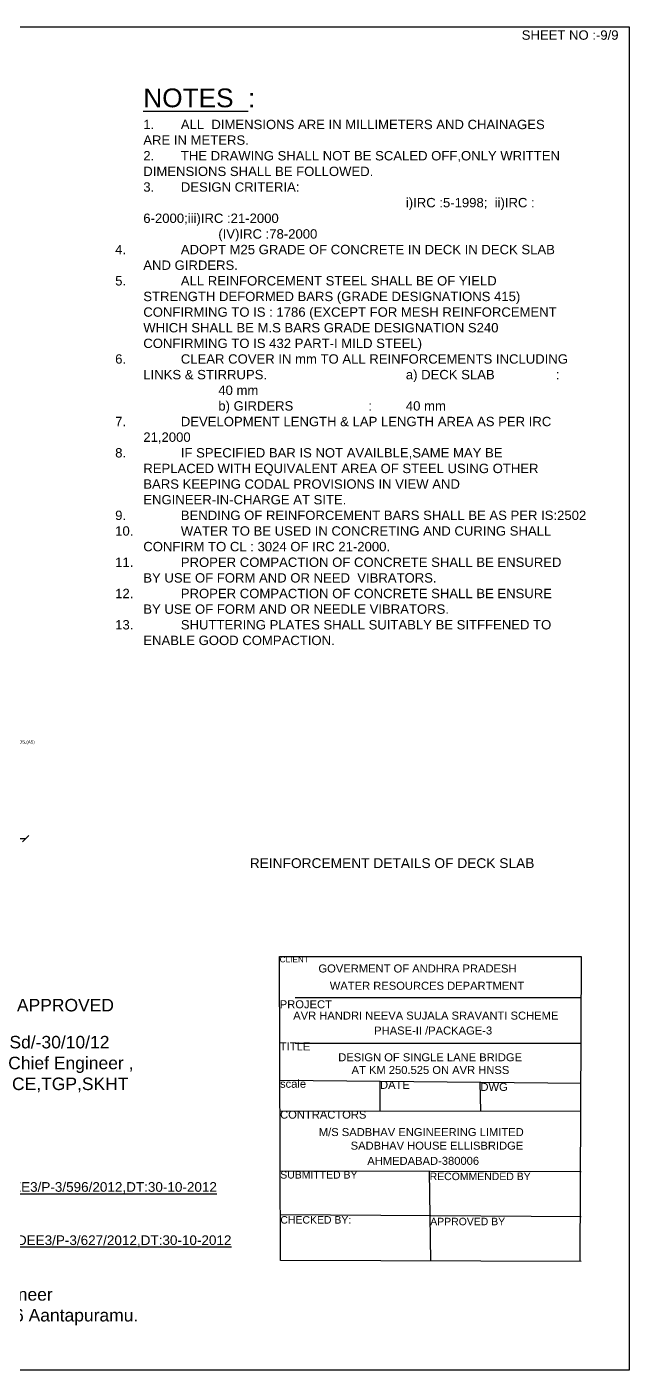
# Model space of a CAD drawing. Header units: millimetres. Extents: x -53230950 to 107255, y 2311 to 28837672.
# Drawn here: x -53211692 to -53202057, y 28816188 to 28837672 of the extents above; entities that cross this region are included whole.
import ezdxf

# ---------------------------------------------------------------- set-up
doc = ezdxf.new("R2010")
doc.units = ezdxf.units.MM
doc.header["$MEASUREMENT"] = 0
for name, color, linetype in [('DIMENSION', 7, 'Continuous'), ('TEXT', 1, 'Continuous'), ('text1', 7, 'Continuous')]:
    doc.layers.add(name, color=color, linetype=linetype)
doc.styles.get("Standard").update_dxf_attribs({"font": 'arial.ttf', "height": 100})
doc.dimstyles.get("Standard").update_dxf_attribs({"dimtxt": 100, "dimasz": 100, "dimexe": 0.18, "dimexo": 0.0625, "dimgap": 0.09, "dimtad": 0, "dimdec": 0, "dimzin": 0, "dimdsep": 46, "dimtxsty": 'Standard', "dimblk": 'OBLIQUE', "dimcen": 0.09, "dimse1": 1, "dimse2": 1, "dimadec": 0, "dimazin": 0, "dimtfac": 1, "dimtdec": 0, "dimtofl": 0, "dimtmove": 0, "dimatfit": 3, "dimfxl": 1, "dimtolj": 1, "dimtzin": 0, "dimarcsym": 0})

# ---------------------------------------------------------------- blocks, each defined once
blk = doc.blocks.new('_Oblique')
at = {"color": 0, "linetype": 'ByBlock', "lineweight": -2}
blk.add_line((-0.5, -0.5), (0.5, 0.5), dxfattribs=at)
blk = doc.blocks.new('*D25')
at = {"layer": 'Defpoints', "color": 0, "transparency": 16777216}
for p in [(-53212911, 28824686), (-53211710, 28824688), (-53211710, 28824686)]:
    blk.add_point(p, dxfattribs=at)
at = {"layer": 'DIMENSION', "color": 0, "lineweight": -2, "transparency": 16777216}
for p, q in [((-53212911, 28824688), (-53212455, 28824688)), ((-53211710, 28824688), (-53212166, 28824688))]:
    blk.add_line(p, q, dxfattribs=at)
at = {"layer": 'DIMENSION', "color": 0, "lineweight": -2, "transparency": 16777216, "xscale": 100, "yscale": 100, "zscale": 100, "rotation": 180}
blk.add_blockref('_Oblique', (-53212911, 28824688), dxfattribs=at)
at = {"layer": 'DIMENSION', "color": 0, "lineweight": -2, "transparency": 16777216, "xscale": 100, "yscale": 100, "zscale": 100}
blk.add_blockref('_Oblique', (-53211710, 28824688), dxfattribs=at)
at = {"layer": 'DIMENSION', "color": 0, "transparency": 16777216, "insert": (-53212310, 28824688), "char_height": 100, "attachment_point": 5}
blk.add_mtext('\\A1;1200', dxfattribs=at)

msp = doc.modelspace()

# ---------------------------------------------------------------- linework, layer by layer
at = {"layer": 'TEXT', "color": 0}
msp.add_lwpolyline([(-53202057.5, 28816188.1), (-53230949.5, 28816188.1), (-53230949.5, 28837671.7), (-53202057.5, 28837671.7)], close=True, dxfattribs=at)
for points in [[(-53202824.7, 28817924.5), (-53207634.4, 28817943.2), (-53207648.6, 28822801), (-53202824.7, 28822801)], [(-53202824.7, 28822801), (-53202843.7, 28817924.6)], [(-53202824.7, 28822141.6), (-53207397.6, 28822141.6)], [(-53202824.7, 28821414.7), (-53207397.6, 28821414.7)], [(-53202824.7, 28820771.7), (-53207642.8, 28820821.7)], [(-53206042.7, 28820329.8), (-53206042.4, 28820805.1)], [(-53204428.5, 28820327.3), (-53204439.1, 28820788.5)], [(-53202824.7, 28820324.8), (-53207641.4, 28820332.3)], [(-53202824.7, 28819359), (-53207638.5, 28819370.9)], [(-53205229.5, 28817933.9), (-53205250.5, 28819365)], [(-53202824.7, 28818642.4), (-53207636.5, 28818673.2)]]:
    msp.add_lwpolyline(points, dxfattribs=at)

# ---------------------------------------------------------------- texts
for s, height, p in [('SHEET NO :-9/9', 150, (-53203775.7, 28837465.6)), ('16Ø-3 NOS.(A5)', 50.948, (-53212092.1, 28826209.6)), ('REINFORCEMENT DETAILS OF DECK SLAB ', 157.285, (-53208126.2, 28824218)), ('CLIENT ', 93.92, (-53207648.3, 28822710.5)), ('GOVERMENT OF ANDHRA PRADESH', 127.979, (-53207027.7, 28822548)), ('WATER RESOURCES DEPARTMENT ', 127.979, (-53206846.3, 28822271.8)), ('APPROVED', 200, (-53211850.9, 28821925.6)), ('PROJECT', 127.98, (-53207646.2, 28821975.3)), ('AVR HANDRI NEEVA SUJALA SRAVANTI SCHEME ', 127.979, (-53207431.1, 28821794.6)), ('PHASE-II /PACKAGE-3', 127.979, (-53206136.1, 28821555.5)), ('TITLE  ', 127.98, (-53207644.2, 28821300.3)), ('DESIGN OF SINGLE LANE BRIDGE ', 127.979, (-53206710.8, 28821128)), ('AT KM 250.525 ON AVR HNSS', 127.979, (-53206497.8, 28820924.9)), ('scale ', 127.98, (-53207642.4, 28820704.2)), ('DATE', 127.98, (-53206042.4, 28820686.9)), ('DWG', 127.98, (-53204436, 28820653.6)), ('CONTRACTORS', 127.979, (-53207641, 28820210.5)), ('M/S SADBHAV ENGINEERING LIMITED', 127.979, (-53207021.7, 28819931.6)), ('SADBHAV HOUSE ELLISBRIDGE ', 127.979, (-53206512.5, 28819714.5)), ('AHMEDABAD-380006', 127.979, (-53206246.3, 28819471.3)), ('SUBMITTED BY', 119.666, (-53207638.2, 28819252)), ('RECOMMENDED BY ', 119.666, (-53205248.4, 28819227.1)), ('CHECKED BY:', 119.666, (-53207636.1, 28818531.8)), ('APPROVED BY ', 119.666, (-53205239.1, 28818505.1))]:
    msp.add_text(s, height=height, dxfattribs=at).set_placement(p)
at = {"layer": 'TEXT', "color": 0, "insert": (-53209829.2, 28836685.9), "char_height": 150, "attachment_point": 1}
msp.add_mtext_dynamic_manual_height_columns('{\\H2x;\\LNOTES\\l  :\\P\\pi-450,l600,t600;}1.^IALL  DIMENSIONS ARE IN MILLIMETERS AND CHAINAGES ARE IN METERS.\\P2.^ITHE DRAWING SHALL NOT BE SCALED OFF,ONLY WRITTEN DIMENSIONS SHALL BE FOLLOWED.\\P\\pt600,3600,4200,4800,5400,6000,6600;3.^IDESIGN CRITERIA:              ^I^I^I^I^I^I\\P\\pi0,t1200,1800,2400,3000,3600,4200;^I^I^I^I^I^Ii)IRC :5-1998;  ii)IRC : \\P\\pt3000,3600,4200,4800,5400,6000,6600;6-2000;iii)IRC :21-2000^I^I^I^I^I^I^I\\P\\pt1200;^I(IV)IRC :78-2000\\P\\pi-450,t600;4.^IADOPT M25 GRADE OF CONCRETE IN DECK IN DECK SLAB AND GIRDERS.\\P5.^IALL REINFORCEMENT STEEL SHALL BE OF YIELD STRENGTH DEFORMED BARS (GRADE DESIGNATIONS 415) CONFIRMING TO IS : 1786 (EXCEPT FOR MESH REINFORCEMENT WHICH SHALL BE M.S BARS GRADE DESIGNATION S240 CONFIRMING TO IS 432 PART-I MILD STEEL)\\P6.^ICLEAR COVER IN mm TO ALL REINFORCEMENTS INCLUDING \\P\\pi0,t3000,3600,4200,6000,6600;LINKS & STIRRUPS.^I^I^Ia) DECK SLAB^I^I:\\P\\pt1200,2400,3000,3600,4200,4800,5400,6000,6600;^I40 mm^I^I^I^I^I^I^I^I\\P\\pt1200,3000,3600,4200;^Ib) GIRDERS ^I^I:^I40 mm\\P\\pi-450,t600;7.^IDEVELOPMENT LENGTH & LAP LENGTH AREA AS PER IRC 21,2000\\P8.^IIF SPECIFIED BAR IS NOT AVAILBLE,SAME MAY BE REPLACED WITH EQUIVALENT AREA OF STEEL USING OTHER BARS KEEPING CODAL PROVISIONS IN VIEW AND ENGINEER-IN-CHARGE AT SITE.\\P9.^IBENDING OF REINFORCEMENT BARS SHALL BE AS PER IS:2502\\P10.^IWATER TO BE USED IN CONCRETING AND CURING SHALL CONFIRM TO CL : 3024 OF IRC 21-2000.\\P11.^IPROPER COMPACTION OF CONCRETE SHALL BE ENSURED BY USE OF FORM AND OR NEED  VIBRATORS.\\P12.^IPROPER COMPACTION OF CONCRETE SHALL BE ENSURE BY USE OF FORM AND OR NEEDLE VIBRATORS.\\P13.^ISHUTTERING PLATES SHALL SUITABLY BE SITFFENED TO ENABLE GOOD COMPACTION.', width=6798.032, gutter_width=500, heights=[0], dxfattribs=at)
at = {"layer": 'TEXT', "color": 0, "char_height": 200, "attachment_point": 1}
for s, insert, width in [('^I  Sd/-30/10/12 \\P\\pi935.4;Chief Engineer ,                          \\P\\pi996.11;CE,TGP,SKHT', (-53212925.7, 28821534), 3835.607), ('^I^I  Sd/-12/6/12\\P\\pi1375.8;Executive Engineer\\P\\pi12.525;  AVRHNSS, Division No:6 Aantapuramu.', (-53215061.3, 28817833.3), 5140.739)]:
    msp.add_mtext(s, dxfattribs=dict(at, insert=insert, width=width))
at = {"layer": 'text1', "color": 0}
for s, p in [('%%UD.R.NO:CE/TGP/SKHT/D.W/DD2/DEE3/P-3/596/2012,DT:30-10-2012', (-53215370.6, 28819040.5)), ('%%UD.R.NO:CE/TGP/SKHT/D.W/DD2/DEE3/P-3/627/2012,DT:30-10-2012', (-53215138.2, 28818188.9))]:
    msp.add_text(s, height=154.561, dxfattribs=at).set_placement(p)

# ---------------------------------------------------------------- dimensions: what is measured, and where the dimension line sits
at = {"layer": 'DIMENSION', "color": 0}
dim = msp.add_linear_dim(base=(-53211710.4, 28824688.3), p1=(-53212910.5, 28824685.7), p2=(-53211710.4, 28824685.7), dimstyle='Standard', dxfattribs=at)
dim.commit()
dim.dimension.update_dxf_attribs({"geometry": '*D25', "text_midpoint": (-53212310.5, 28824688.3)})

doc.saveas('drawing.dxf')
